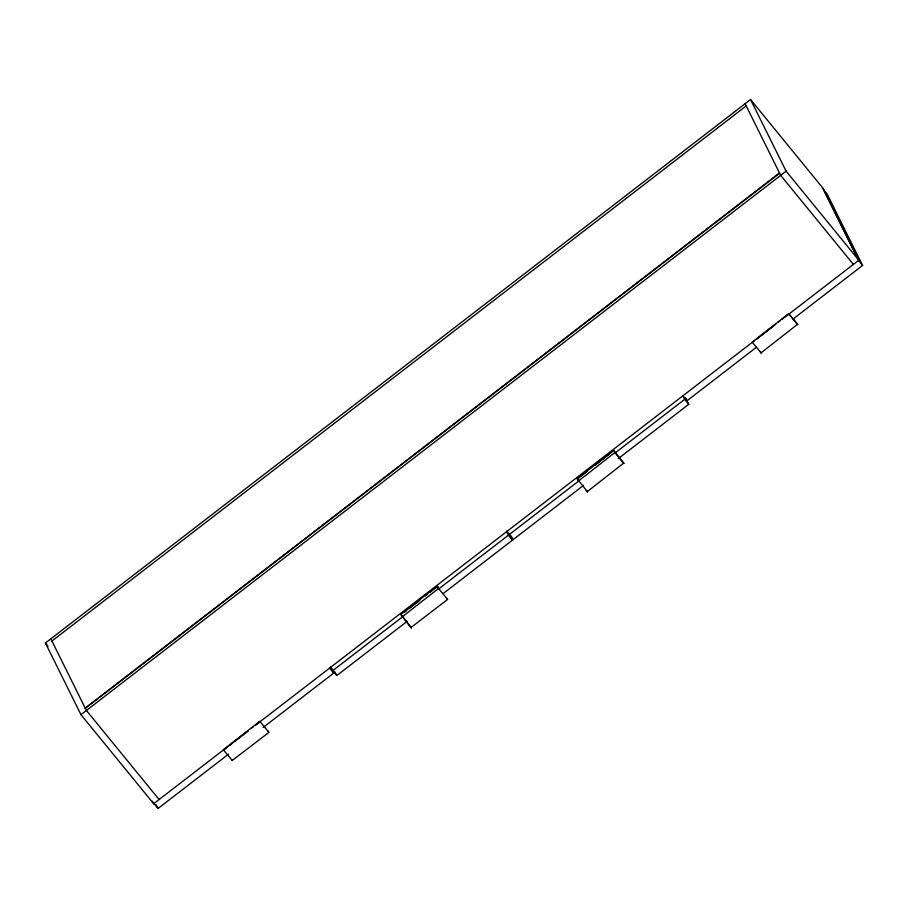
<?xml version="1.0" encoding="UTF-8"?>
<svg xmlns="http://www.w3.org/2000/svg" width="908" height="908" viewBox="0 0 908 908"><rect width="100%" height="100%" fill="white"/><g stroke="black" fill="none" stroke-linecap="round" stroke-linejoin="round"><path stroke-width="1.36" d="M223.618 750.031L226.921 747.443M230.235 744.855L232.437 743.13M234.639 741.393L247.884 731.031M251.187 728.443L253.389 726.718M255.602 724.993L260.017 721.531M400.848 614.466L411.301 627.882L400.848 614.466L437.247 585.966L438.768 588.668M404.503 612.287L406.716 610.562M408.918 608.837L419.95 600.199M425.466 595.886L427.668 594.15M429.881 592.425L437.599 586.386M586.307 490.468L587.59 492L577.136 478.584L613.887 450.504M578.589 478.141L587.408 471.229M595.137 465.191L610.573 453.092M756.886 338.945L759.088 337.22M761.301 335.495L772.333 326.857M777.838 322.544L780.051 320.819M782.253 319.083L788.87 313.907L797.86 324.712L788.621 313.68L752.221 342.18L761.449 353.212L760.166 351.657M402.119 616.952L438.519 588.452L437.247 585.966M578.407 481.081L614.807 452.581L623.989 463.511L613.536 450.096M268.62 731.973L259.756 721.304L223.357 749.804L232.221 760.473L268.995 732.336L267.701 730.781M761.086 352.837L797.485 324.338M410.938 627.53L447.689 599.394L447.054 598.463M587.226 491.648L623.626 463.148M247.963 731.042L153.668 803.728L80.96 714.664L45.4 643.023L750.553 99.517L823.25 188.569L858.82 260.221L785.783 316.506M51.938 641.037L746.206 105.907M85.25 708.149L779.518 173.019M85.307 708.263L779.586 173.133M80.96 714.664L786.112 171.158L750.553 99.517M255.716 725.061L754.525 340.602M756.682 338.934L775.863 324.156M407.272 621.242L336.766 675.586L332.714 670.637L403.22 616.294M437.906 589.553L508.412 535.209L506.482 531.43M583.56 485.36L513.054 539.704L509.002 534.755L579.508 480.411M614.194 453.671L684.7 399.327L682.771 395.548M153.963 803.501L158.037 808.483L228.544 754.151M263.229 727.41L333.735 673.066L330.625 666.801M682.827 395.865L686.902 400.859L756.285 347.378M793.217 318.912L862.6 265.431L827.154 194.028L823.079 189.034L858.525 260.437L862.6 265.431M443.081 593.639L512.464 540.158L509.252 533.859M618.257 458.631L688.752 404.287L685.54 397.976M232.221 760.473L231.96 759.928M577.136 478.584L578.646 481.297M438.519 588.452L447.338 599.03M684.7 399.327L688.752 404.287M508.412 535.209L512.464 540.158M786.112 171.158L858.82 260.221M853.384 264.41L780.676 175.346L745.116 103.705M329.661 668.072L333.735 673.066M45.4 643.023L48.056 646.28M159.104 799.528L86.396 710.476L50.837 638.823M511.125 535.924L513.054 539.704M507.073 530.976L509.002 534.755M334.836 671.795L336.13 674.326M330.784 666.847L332.714 670.637M685.654 398.351L686.902 400.859M156.176 804.726L158.037 808.483M152.419 801.208L153.668 803.728"/></g></svg>
